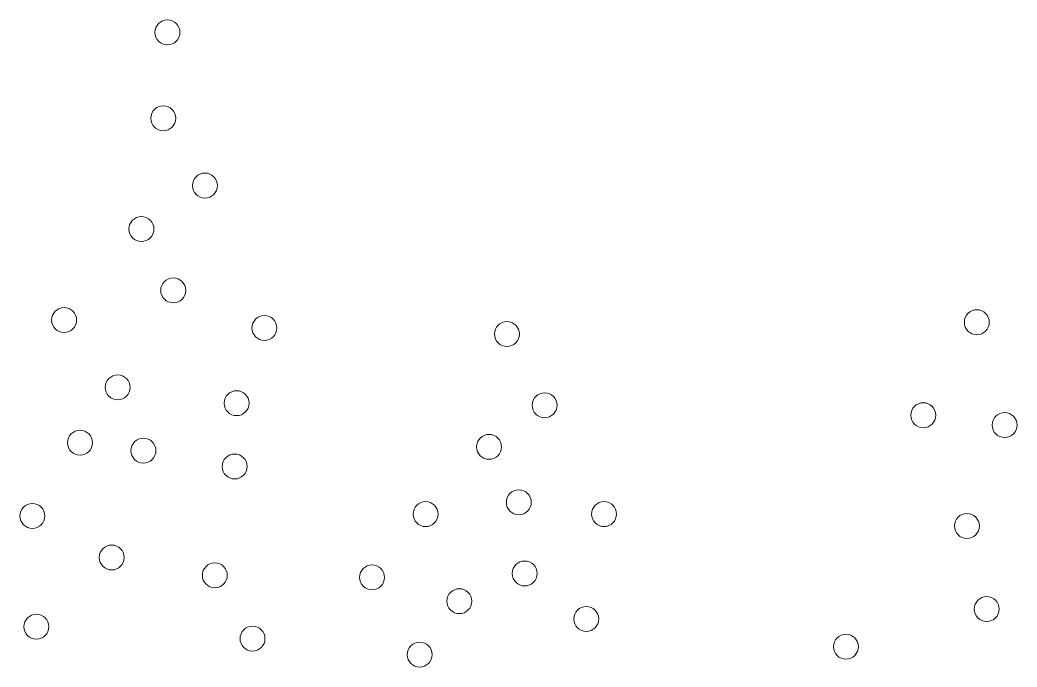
# Model space of a CAD drawing. Header units: millimetres. Extents: x -588 to -150, y -101 to 255.
# Drawn here: x -359.3 to -305.3, y -31.8 to 3.3 of the extents above; entities that cross this region are included whole.
import ezdxf

# ---------------------------------------------------------------- set-up
doc = ezdxf.new("R2010")
doc.units = ezdxf.units.MM
doc.header["$MEASUREMENT"] = 0
doc.layers.add('layer 1', color=7, linetype='Continuous')

msp = doc.modelspace()

# ---------------------------------------------------------------- linework, layer by layer
at = {"layer": 'layer 1', "lineweight": 9}
for points in [[(-350.6584, 2.5817), (-350.6584, 2.9553), (-350.9613, 3.2581), (-351.3349, 3.2581), (-351.3349, 3.2581), (-351.7084, 3.2581), (-352.0112, 2.9553), (-352.0112, 2.5817), (-352.0112, 2.5817), (-352.0112, 2.2082), (-351.7084, 1.9054), (-351.3349, 1.9054), (-351.3349, 1.9054), (-350.9613, 1.9054), (-350.6585, 2.2082), (-350.6584, 2.5817)], [(-350.8851, -2.0748), (-350.8851, -1.7013), (-351.1879, -1.3985), (-351.5614, -1.3985), (-351.5614, -1.3985), (-351.935, -1.3985), (-352.2378, -1.7013), (-352.2378, -2.0748), (-352.2378, -2.0748), (-352.2378, -2.4484), (-351.935, -2.7512), (-351.5614, -2.7512), (-351.5614, -2.7512), (-351.1879, -2.7512), (-350.8851, -2.4484), (-350.8851, -2.0748)], [(-348.6288, -5.723), (-348.6288, -5.3494), (-348.9316, -5.0466), (-349.3052, -5.0466), (-349.3052, -5.0466), (-349.6787, -5.0466), (-349.9815, -5.3494), (-349.9815, -5.723), (-349.9815, -5.723), (-349.9815, -6.0965), (-349.6787, -6.3993), (-349.3052, -6.3993), (-349.3052, -6.3993), (-348.9316, -6.3994), (-348.6288, -6.0966), (-348.6288, -5.723)], [(-352.0669, -8.0836), (-352.0669, -7.7101), (-352.3697, -7.4072), (-352.7433, -7.4072), (-352.7433, -7.4072), (-353.1168, -7.4072), (-353.4196, -7.7101), (-353.4196, -8.0836), (-353.4196, -8.0836), (-353.4196, -8.4571), (-353.1168, -8.76), (-352.7433, -8.76), (-352.7433, -8.76), (-352.3697, -8.76), (-352.0669, -8.4571), (-352.0669, -8.0836)], [(-350.3479, -11.4099), (-350.3479, -11.0363), (-350.6507, -10.7335), (-351.0242, -10.7335), (-351.0242, -10.7335), (-351.3978, -10.7335), (-351.7006, -11.0363), (-351.7006, -11.4099), (-351.7006, -11.4099), (-351.7006, -11.7834), (-351.3978, -12.0862), (-351.0242, -12.0862), (-351.0242, -12.0862), (-350.6507, -12.0862), (-350.3479, -11.7834), (-350.3479, -11.4099)], [(-356.2571, -13.0194), (-356.2571, -12.6459), (-356.5599, -12.343), (-356.9334, -12.343), (-356.9334, -12.343), (-357.307, -12.343), (-357.6098, -12.6459), (-357.6098, -13.0194), (-357.6098, -13.0194), (-357.6098, -13.3929), (-357.307, -13.6957), (-356.9334, -13.6957), (-356.9334, -13.6957), (-356.5599, -13.6957), (-356.2571, -13.3929), (-356.2571, -13.0194)], [(-345.4056, -13.4486), (-345.4056, -13.075), (-345.7084, -12.7722), (-346.082, -12.7722), (-346.082, -12.7722), (-346.4555, -12.7722), (-346.7583, -13.075), (-346.7583, -13.4486), (-346.7583, -13.4486), (-346.7583, -13.8221), (-346.4555, -14.1249), (-346.082, -14.1249), (-346.082, -14.1249), (-345.7084, -14.1249), (-345.4056, -13.8221), (-345.4056, -13.4486)], [(-306.8, -13.1348), (-306.8, -12.7612), (-307.1028, -12.4584), (-307.4764, -12.4584), (-307.4764, -12.4584), (-307.8499, -12.4584), (-308.1527, -12.7612), (-308.1527, -13.1348), (-308.1527, -13.1348), (-308.1527, -13.5083), (-307.8499, -13.8111), (-307.4764, -13.8111), (-307.4764, -13.8111), (-307.1028, -13.8111), (-306.8, -13.5083), (-306.8, -13.1348)], [(-332.2634, -13.7786), (-332.2634, -13.405), (-332.5662, -13.1022), (-332.9397, -13.1022), (-332.9397, -13.1022), (-333.3133, -13.1022), (-333.6161, -13.405), (-333.6161, -13.7786), (-333.6161, -13.7786), (-333.6161, -14.1521), (-333.3133, -14.4549), (-332.9397, -14.4549), (-332.9397, -14.4549), (-332.5662, -14.4549), (-332.2634, -14.1521), (-332.2634, -13.7786)], [(-353.3562, -16.6676), (-353.3562, -16.294), (-353.659, -15.9912), (-354.0325, -15.9912), (-354.0325, -15.9912), (-354.4061, -15.9912), (-354.7089, -16.294), (-354.7089, -16.6676), (-354.7089, -16.6676), (-354.7089, -17.0411), (-354.4061, -17.3439), (-354.0325, -17.3439), (-354.0325, -17.3439), (-353.659, -17.3439), (-353.3562, -17.0411), (-353.3562, -16.6676)], [(-346.9098, -17.5259), (-346.9098, -17.1524), (-347.2126, -16.8496), (-347.5861, -16.8496), (-347.5861, -16.8496), (-347.9597, -16.8496), (-348.2625, -17.1524), (-348.2625, -17.5259), (-348.2625, -17.5259), (-348.2625, -17.8995), (-347.9597, -18.2023), (-347.5861, -18.2023), (-347.5861, -18.2023), (-347.2126, -18.2023), (-346.9098, -17.8995), (-346.9098, -17.5259)], [(-330.222, -17.6413), (-330.222, -17.2678), (-330.5248, -16.9649), (-330.8984, -16.9649), (-330.8984, -16.9649), (-331.2719, -16.9649), (-331.5747, -17.2678), (-331.5747, -17.6413), (-331.5747, -17.6413), (-331.5747, -18.0148), (-331.2719, -18.3177), (-330.8984, -18.3177), (-330.8984, -18.3177), (-330.5248, -18.3177), (-330.222, -18.0148), (-330.222, -17.6413)], [(-309.7009, -18.1778), (-309.7009, -17.8043), (-310.0037, -17.5015), (-310.3773, -17.5015), (-310.3773, -17.5015), (-310.7508, -17.5015), (-311.0536, -17.8043), (-311.0536, -18.1778), (-311.0536, -18.1778), (-311.0536, -18.5514), (-310.7508, -18.8542), (-310.3773, -18.8542), (-310.3773, -18.8542), (-310.0037, -18.8542), (-309.7009, -18.5514), (-309.7009, -18.1778)], [(-305.2959, -18.7143), (-305.2959, -18.3408), (-305.5987, -18.0379), (-305.9722, -18.0379), (-305.9722, -18.0379), (-306.3458, -18.0379), (-306.6486, -18.3408), (-306.6486, -18.7143), (-306.6486, -18.7143), (-306.6486, -19.0878), (-306.3458, -19.3906), (-305.9722, -19.3906), (-305.9722, -19.3906), (-305.5987, -19.3906), (-305.2959, -19.0878), (-305.2959, -18.7143)], [(-355.3975, -19.6719), (-355.3975, -19.2984), (-355.7004, -18.9956), (-356.0739, -18.9956), (-356.0739, -18.9956), (-356.4474, -18.9956), (-356.7502, -19.2984), (-356.7502, -19.6719), (-356.7502, -19.6719), (-356.7502, -20.0455), (-356.4474, -20.3483), (-356.0739, -20.3483), (-356.0739, -20.3483), (-355.7004, -20.3483), (-355.3975, -20.0455), (-355.3975, -19.6719)], [(-351.9594, -20.1011), (-351.9594, -19.7276), (-352.2623, -19.4248), (-352.6359, -19.4248), (-352.6359, -19.4248), (-353.0094, -19.4248), (-353.3122, -19.7276), (-353.3122, -20.1011), (-353.3122, -20.1011), (-353.3122, -20.4747), (-353.0094, -20.7775), (-352.6359, -20.7775), (-352.6359, -20.7775), (-352.2623, -20.7775), (-351.9595, -20.4747), (-351.9594, -20.1011)], [(-333.2303, -19.8946), (-333.2303, -19.5211), (-333.5331, -19.2182), (-333.9067, -19.2182), (-333.9067, -19.2182), (-334.2802, -19.2182), (-334.583, -19.521), (-334.583, -19.8946), (-334.583, -19.8946), (-334.583, -20.2682), (-334.2802, -20.571), (-333.9067, -20.571), (-333.9067, -20.571), (-333.5331, -20.571), (-333.2303, -20.2682), (-333.2303, -19.8946)], [(-347.0172, -20.9595), (-347.0172, -20.586), (-347.3201, -20.2832), (-347.6936, -20.2832), (-347.6936, -20.2832), (-348.0672, -20.2832), (-348.37, -20.586), (-348.37, -20.9595), (-348.37, -20.9595), (-348.37, -21.3331), (-348.0672, -21.6359), (-347.6936, -21.6359), (-347.6936, -21.6359), (-347.3201, -21.6359), (-347.0173, -21.3331), (-347.0172, -20.9595)], [(-331.6187, -22.899), (-331.6187, -22.5255), (-331.9215, -22.2226), (-332.2951, -22.2226), (-332.2951, -22.2226), (-332.6686, -22.2226), (-332.9714, -22.5255), (-332.9714, -22.899), (-332.9714, -22.899), (-332.9714, -23.2725), (-332.6686, -23.5754), (-332.2951, -23.5754), (-332.2951, -23.5754), (-331.9215, -23.5754), (-331.6187, -23.2725), (-331.6187, -22.899)], [(-357.9761, -23.642), (-357.9761, -23.2685), (-358.2789, -22.9656), (-358.6525, -22.9656), (-358.6525, -22.9656), (-359.026, -22.9656), (-359.3288, -23.2685), (-359.3288, -23.642), (-359.3288, -23.642), (-359.3288, -24.0155), (-359.026, -24.3184), (-358.6525, -24.3184), (-358.6525, -24.3184), (-358.2789, -24.3184), (-357.9761, -24.0155), (-357.9761, -23.642)], [(-336.6684, -23.5428), (-336.6684, -23.1693), (-336.9712, -22.8665), (-337.3447, -22.8665), (-337.3447, -22.8665), (-337.7183, -22.8665), (-338.0211, -23.1693), (-338.0211, -23.5428), (-338.0211, -23.5428), (-338.0211, -23.9163), (-337.7183, -24.2192), (-337.3447, -24.2192), (-337.3447, -24.2192), (-336.9712, -24.2192), (-336.6684, -23.9163), (-336.6684, -23.5428)], [(-326.9988, -23.5428), (-326.9988, -23.1693), (-327.3016, -22.8665), (-327.6752, -22.8665), (-327.6752, -22.8665), (-328.0487, -22.8665), (-328.3515, -23.1693), (-328.3515, -23.5428), (-328.3515, -23.5428), (-328.3515, -23.9163), (-328.0487, -24.2192), (-327.6752, -24.2192), (-327.6752, -24.2192), (-327.3016, -24.2192), (-326.9988, -23.9163), (-326.9988, -23.5428)], [(-307.3372, -24.1865), (-307.3372, -23.813), (-307.64, -23.5102), (-308.0136, -23.5102), (-308.0136, -23.5102), (-308.3871, -23.5102), (-308.6899, -23.813), (-308.6899, -24.1865), (-308.6899, -24.1865), (-308.6899, -24.5601), (-308.3871, -24.8629), (-308.0136, -24.8629), (-308.0136, -24.8629), (-307.64, -24.863), (-307.3372, -24.5602), (-307.3372, -24.1865)], [(-353.6785, -25.8953), (-353.6785, -25.5217), (-353.9813, -25.2189), (-354.3548, -25.2189), (-354.3548, -25.2189), (-354.7284, -25.2189), (-355.0313, -25.5217), (-355.0313, -25.8953), (-355.0313, -25.8953), (-355.0313, -26.2688), (-354.7285, -26.5716), (-354.3549, -26.5716), (-354.3549, -26.5716), (-353.9813, -26.5716), (-353.6785, -26.2688), (-353.6785, -25.8953)], [(-348.0916, -26.861), (-348.0916, -26.4874), (-348.3944, -26.1846), (-348.768, -26.1846), (-348.768, -26.1846), (-349.1415, -26.1846), (-349.4443, -26.4874), (-349.4443, -26.861), (-349.4443, -26.861), (-349.4443, -27.2345), (-349.1415, -27.5373), (-348.768, -27.5373), (-348.768, -27.5373), (-348.3944, -27.5373), (-348.0916, -27.2345), (-348.0916, -26.861)], [(-339.5693, -26.9764), (-339.5693, -26.6028), (-339.8721, -26.3), (-340.2456, -26.3), (-340.2456, -26.3), (-340.6192, -26.3), (-340.922, -26.6028), (-340.922, -26.9764), (-340.922, -26.9764), (-340.922, -27.3499), (-340.6192, -27.6527), (-340.2456, -27.6527), (-340.2456, -27.6527), (-339.8721, -27.6527), (-339.5693, -27.3499), (-339.5693, -26.9764)], [(-331.2964, -26.7618), (-331.2964, -26.3883), (-331.5992, -26.0854), (-331.9728, -26.0854), (-331.9728, -26.0854), (-332.3463, -26.0854), (-332.6491, -26.3883), (-332.6491, -26.7618), (-332.6491, -26.7618), (-332.6491, -27.1353), (-332.3463, -27.4381), (-331.9728, -27.4381), (-331.9728, -27.4381), (-331.5992, -27.4381), (-331.2964, -27.1353), (-331.2964, -26.7618)], [(-334.8419, -28.264), (-334.8419, -27.8904), (-335.1447, -27.5876), (-335.5183, -27.5876), (-335.5183, -27.5876), (-335.8918, -27.5876), (-336.1946, -27.8904), (-336.1946, -28.264), (-336.1946, -28.264), (-336.1946, -28.6375), (-335.8918, -28.9403), (-335.5183, -28.9403), (-335.5183, -28.9403), (-335.1447, -28.9403), (-334.8419, -28.6375), (-334.8419, -28.264)], [(-306.2628, -28.6932), (-306.2628, -28.3196), (-306.5656, -28.0168), (-306.9392, -28.0168), (-306.9392, -28.0168), (-307.3127, -28.0168), (-307.6156, -28.3196), (-307.6156, -28.6932), (-307.6156, -28.6932), (-307.6156, -29.0667), (-307.3128, -29.3695), (-306.9392, -29.3695), (-306.9392, -29.3695), (-306.5656, -29.3695), (-306.2628, -29.0667), (-306.2628, -28.6932)], [(-327.9657, -29.2296), (-327.9657, -28.8561), (-328.2686, -28.5533), (-328.6421, -28.5533), (-328.6421, -28.5533), (-329.0156, -28.5533), (-329.3184, -28.8561), (-329.3184, -29.2296), (-329.3184, -29.2296), (-329.3184, -29.6032), (-329.0156, -29.906), (-328.6421, -29.906), (-328.6421, -29.906), (-328.2686, -29.906), (-327.9657, -29.6032), (-327.9657, -29.2296)], [(-357.7612, -29.6508), (-357.7612, -29.2772), (-358.064, -28.9744), (-358.4376, -28.9744), (-358.4376, -28.9744), (-358.8112, -28.9744), (-359.114, -29.2772), (-359.114, -29.6508), (-359.114, -29.6508), (-359.114, -30.0243), (-358.8112, -30.3271), (-358.4376, -30.3271), (-358.4376, -30.3271), (-358.0641, -30.3271), (-357.7612, -30.0243), (-357.7612, -29.6508)], [(-346.0503, -30.2946), (-346.0503, -29.9211), (-346.3531, -29.6182), (-346.7266, -29.6182), (-346.7266, -29.6182), (-347.1002, -29.6182), (-347.403, -29.9211), (-347.403, -30.2946), (-347.403, -30.2946), (-347.403, -30.6681), (-347.1002, -30.971), (-346.7266, -30.971), (-346.7266, -30.971), (-346.3531, -30.971), (-346.0503, -30.6681), (-346.0503, -30.2946)], [(-313.8911, -30.7319), (-313.8911, -30.3583), (-314.1939, -30.0555), (-314.5675, -30.0555), (-314.5675, -30.0555), (-314.941, -30.0555), (-315.2438, -30.3583), (-315.2438, -30.7319), (-315.2438, -30.7319), (-315.2438, -31.1054), (-314.941, -31.4082), (-314.5675, -31.4082), (-314.5675, -31.4082), (-314.1939, -31.4082), (-313.8911, -31.1054), (-313.8911, -30.7319)], [(-336.9907, -31.1611), (-336.9907, -30.7875), (-337.2935, -30.4847), (-337.6671, -30.4847), (-337.6671, -30.4847), (-338.0406, -30.4847), (-338.3434, -30.7875), (-338.3434, -31.1611), (-338.3434, -31.1611), (-338.3434, -31.5346), (-338.0406, -31.8374), (-337.6671, -31.8374), (-337.6671, -31.8374), (-337.2935, -31.8374), (-336.9907, -31.5346), (-336.9907, -31.1611)]]:
    msp.add_open_spline(points, degree=3, knots=[0, 0, 0, 0, 0.2, 0.2, 0.2, 0.2, 0.4, 0.4, 0.4, 0.4, 0.6, 0.6, 0.6, 0.6, 1, 1, 1, 1], dxfattribs=at)

doc.saveas('drawing.dxf')
